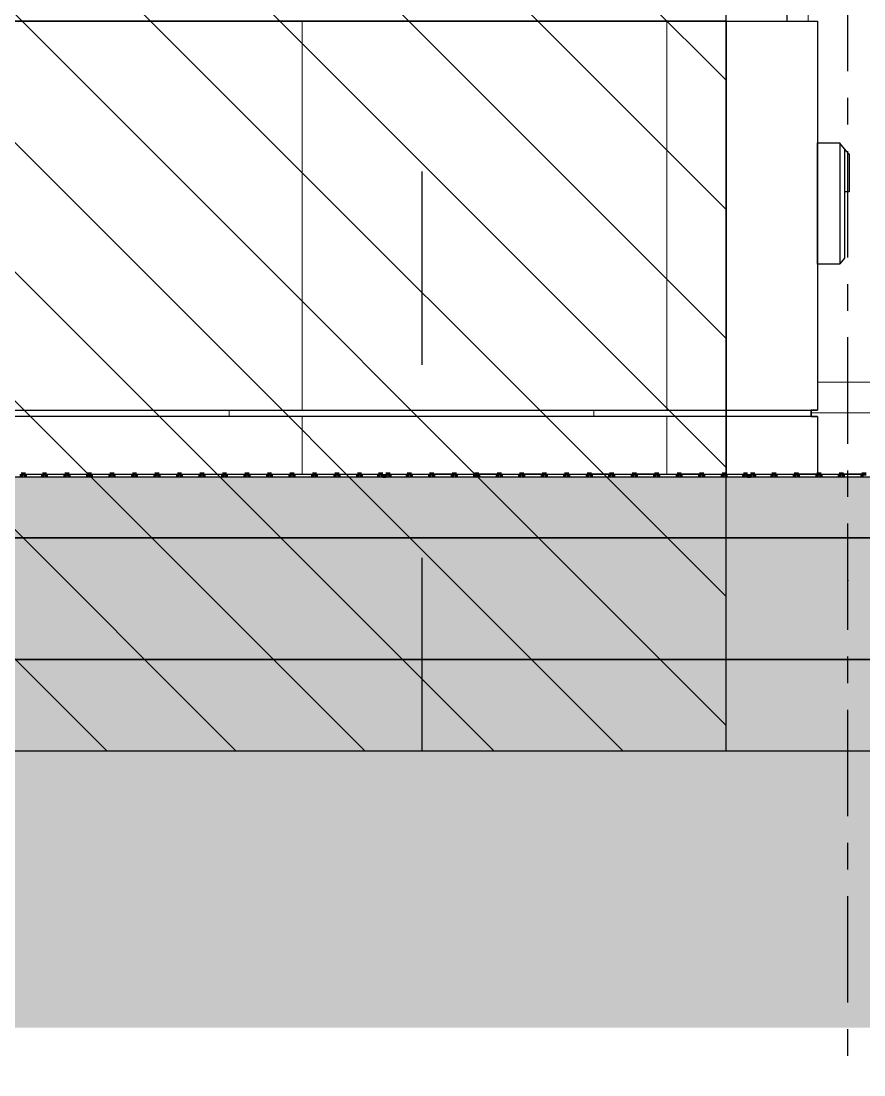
# Model space of a CAD drawing. Header units: millimetres. Extents: x -4391136 to -1798569, y -886572 to -291056.
# Drawn here: x -2417867 to -2416481, y -395573 to -393840 of the extents above; entities that cross this region are included whole.
import ezdxf
from ezdxf.enums import TextEntityAlignment as Align

# ---------------------------------------------------------------- set-up
doc = ezdxf.new("R2010")
doc.units = ezdxf.units.MM
doc.set_wipeout_variables(frame=1)
for name, pattern in [('CENTER', [50.8, 31.75, -6.35, 6.35, -6.35]), ('TA_GL_000.70000', [1.925, 0.7, -0.175, 0.175, -0.175, 0.7]), ('Xref-E1-E4$0$E1_Ent2-CRD$0$Dash', [635, 317.5, -317.5])]:
    doc.linetypes.add(name, pattern=pattern)
for name, color, linetype in [('000 - 0_SYM_DWG_GRID-BUBBLE_MAIN_COLOR_1', 7, 'Continuous'), ('000 - 0_SYM_DWG_GRIDLINE_MAIN_COLOR_251', 7, 'Continuous'), ('000 - CONCRETE_COL_CUT_COLOR_1', 7, 'Continuous'), ('000 - CONCRETE_COL_CUT_COLOR_3', 7, 'Continuous'), ('000 - CONCRETE_COL_CUT_COLOR_5', 7, 'Continuous'), ('000 - CONCRETE_COL_HATCH_', 7, 'Continuous'), ('000 - CONCRETE_COL_WIPEOUT_', 7, 'Continuous'), ('000 - CONCRETE_EX_BUILDING_MAIN_COLOR_1', 7, 'Continuous'), ('000 - GRID', 7, 'CENTER'), ('Xref-E1-E4$0$E1_Ent2-CRD$0$_Hatch', 7, 'Continuous'), ('Xref-E1-E4$0$E1_Ent2-CRD$0$A-200-M_WALL_EXT', 7, 'Continuous'), ('Xref-E1-E4$0$E1_Ent2-CRD$0$A-200-MH_WALL', 7, 'Xref-E1-E4$0$E1_Ent2-CRD$0$Dash')]:
    doc.layers.add(name, color=color, linetype=linetype)
doc.styles.add('Arial', font='arial.ttf', dxfattribs={"height": 1500})
doc.styles.add('TA', font='', dxfattribs={"height": 4.5})
doc.styles.get('TA').set_extended_font_data('Cordia New')
pattern_1 = [(135, (40260.43, -101250), (-106.06602, -106.06602), [])]
pattern_2 = [(90, (-125, 100940), (-600, 4e-14), [])]

# ---------------------------------------------------------------- blocks, each defined once
blk = doc.blocks.new('W-1-PP17-ENT2_REV00_20260528-110925_ELEVATION_1_')
at = {"layer": 'Xref-E1-E4$0$E1_Ent2-CRD$0$_Hatch', "lineweight": -3}
h = blk.add_hatch(dxfattribs=at)
h.set_pattern_fill('FP_2', style=0, pattern_type=2)
h.set_pattern_definition(pattern_1)
h.paths.add_polyline_path([(-2790, 100790), (-200, 100790), (-200, 102290), (-2790, 102290)])
h = blk.add_hatch(dxfattribs=at)
h.set_pattern_fill('FP_2', style=0, pattern_type=2)
h.set_pattern_definition(pattern_1)
h.paths.add_polyline_path([(-2790, 100790), (-200, 100790), (-200, 102290), (-2790, 102290)])
at = {"color": 7}
blk.add_line((-11047.4, 100790), (447.4, 100790), dxfattribs=at)
at = {"layer": 'Xref-E1-E4$0$E1_Ent2-CRD$0$A-200-M_WALL_EXT', "color": 7, "lineweight": -3}
blk.add_line((-200, 100790), (-200, 102290), dxfattribs=at)
at = {"layer": 'Xref-E1-E4$0$E1_Ent2-CRD$0$A-200-MH_WALL', "color": 7, "lineweight": -3}
blk.add_line((-700, 100790), (-700, 102290), dxfattribs=at)
blk = doc.blocks.new('*U2079')
at = {"layer": '000 - 0_SYM_DWG_GRIDLINE_MAIN_COLOR_251', "color": 7, "linetype": 'ByBlock', "ltscale": 5}
blk.add_line((20, 0), (-295.4, 0), dxfattribs=at)
at = {"layer": '000 - 0_SYM_DWG_GRIDLINE_MAIN_COLOR_251', "color": 7}
blk.add_point((0, 0), dxfattribs=at)
at = {"color": 7, "style": 'TA', "flags": 1}
blk.add_attdef('LOCATION', (6, -6), '', height=4.5, rotation=270, dxfattribs=at)
at = {"layer": '000 - 0_SYM_DWG_GRID-BUBBLE_MAIN_COLOR_1', "color": 7, "style": 'Arial'}
blk.add_attdef('GRID-HEAD', text='', height=4, rotation=90, dxfattribs=at).set_placement((41.25, 0), align=Align.MIDDLE_CENTER)
blk = doc.blocks.new('W-1-PP17-ENT2_REV00_20260528-110925_ELEVATION_1_DIMS')
at = {"layer": '000 - GRID', "color": 7, "linetype": 'TA_GL_000.70000', "xscale": 50.00000000000038, "yscale": 50.00000000000038, "zscale": 50.00000000000038, "rotation": 270}
blk.add_blockref('*U2079', (0, 101070), dxfattribs=at)
blk = doc.blocks.new('*U1924')
at = {"layer": '000 - CONCRETE_COL_HATCH_'}
h = blk.add_hatch(dxfattribs=at)
h.set_pattern_fill('ANSI31', scale=0.25)
h.set_pattern_definition([(45, (28634.84066, -848406.8257), (-0.5612660076, 0.5612660076), [])])
h.paths.add_polyline_path([(0, 0), (14317.4, 0), (14317.4, 100), (0, 100), (0, 25)])
at = {"layer": '000 - CONCRETE_COL_CUT_COLOR_1', "color": 7}
blk.add_lwpolyline([(0, 0), (14317.4, 0), (14317.4, 100), (0, 100)], dxfattribs=at)
blk = doc.blocks.new('*U1921')
at = {"layer": '000 - CONCRETE_COL_HATCH_'}
h = blk.add_hatch(dxfattribs=at)
h.set_pattern_fill('AR-CONC', scale=0.04)
h.set_pattern_definition([(50, (748912.543, -850106.8257), (7.28738676, -0.63756342), [0.762, -8.382]), (355, (748912.543, -850106.826), (-1.409736857, 7.64227381), [0.6096, -6.705623367]), (100.4514447, (748913.15, -850106.879), (5.877649884, 7.004710076), [0.64760035, -7.123609784]), (46.1842, (748912.543, -850104.794), (10.843161636, -1.68169312), [1.143, -12.573]), (96.6355576, (748913.446, -850104.934), (9.49616536, 9.89704498), [0.97140093, -10.68542433]), (351.1841512, (748912.543, -850104.794), (9.49616536, 9.89704498), [0.91439868, -10.05838928]), (21, (748913.559, -850105.3017), (6.06457565, -4.090607927), [0.762, -8.382]), (326, (748913.559, -850105.302), (2.472081134, 7.367518645), [0.6096, -6.7056]), (71.451445, (748914.064, -850105.6426), (8.53665677, 3.276910755), [0.64760035, -7.123597504]), (37.5, (748912.5429, -850106.8257), (0.12354413, 3.382201555), [0, -6.62432, 0, -6.8072, 0, -6.731]), (7.5, (748912.543, -850106.8257), (2.6727865, 4.007222993), [0, -3.88112, 0, -6.47192, 0, -2.5654]), (327.5, (748910.2772, -850106.8257), (5.423623807, -0.22914976), [0, -2.54, 0, -7.9248, 0, -10.5156]), (317.5, (748909.261, -850106.8257), (5.925167255, 1.017059641), [0, -3.302, 0, -5.26288, 0, -7.4676])])
h.paths.add_polyline_path([(0, 0), (0, -200), (16280.7, -200), (16280.7, 0)])
at = {"layer": '000 - CONCRETE_COL_CUT_COLOR_1', "color": 7, "lineweight": -2}
for points in [[(0, -200), (16280.7, -200)], [(16280.7, 0), (0, 0)]]:
    blk.add_lwpolyline(points, dxfattribs=at)
blk = doc.blocks.new('Railing - 2800 _L_-19382750-ENTRANCE 2 - ENLARGE ELEVATION 1')
at = {"layer": '000 - CONCRETE_EX_BUILDING_MAIN_COLOR_1', "color": 7, "lineweight": 9}
for p, q in [((2740180.3, 102390), (2740142.8, 102390)), ((2740405.3, 102390), (2740330.3, 102390)), ((2741671.8, 102390), (2741605.3, 102390)), ((2740142.8, 102315), (2740180.3, 102315)), ((2740330.3, 102315), (2740405.3, 102315)), ((2741605.3, 102315), (2741627.7, 102315)), ((2741627.7, 102315), (2741627.7, 102173.5)), ((2740180.3, 102173.5), (2740042.7, 102173.5)), ((2740405.3, 102173.5), (2740330.3, 102173.5)), ((2741627.7, 102173.5), (2741605.3, 102173.5)), ((2740077.7, 102123.5), (2740180.3, 102123.5)), ((2740077.7, 101990), (2740077.7, 102123.5)), ((2740330.3, 102123.5), (2740405.3, 102123.5)), ((2741605.3, 102123.5), (2741627.7, 102123.5)), ((2741627.7, 102123.5), (2741627.7, 101440)), ((2740180.3, 101396), (2740092.7, 101396)), ((2740082.7, 101346), (2740180.3, 101346))]:
    blk.add_line(p, q, dxfattribs=at)
for points, knots in [([(2741627.7, 102315), (2741627.8, 102315), (2741628.1, 102315.2), (2741629.2, 102316), (2741631.1, 102317.2), (2741633.6, 102318.6), (2741636.1, 102320), (2741638.3, 102321.1), (2741640.1, 102321.8), (2741642, 102322.6), (2741644.7, 102323.5), (2741647.2, 102324.1), (2741649.3, 102324.3), (2741650.8, 102324.5), (2741652.7, 102324.5), (2741655, 102324.5), (2741657.2, 102324.2), (2741659.3, 102323.8), (2741661.4, 102323.2), (2741663.5, 102322.6), (2741665.4, 102321.8), (2741667.1, 102321.1), (2741669.4, 102320), (2741670.9, 102319.2), (2741671.8, 102318.7)], [0, 0, 0, 0, 0.0555556, 0.1111111, 0.1666667, 0.2222222, 0.2777778, 0.3055556, 0.3333333, 0.3611111, 0.3888889, 0.4444444, 0.4583333, 0.4722222, 0.5, 0.5277778, 0.5555556, 0.5833333, 0.6111111, 0.6388889, 0.6666667, 0.6944444, 0.7222222, 0.7777778, 0.7777778, 0.7777778, 0.7777778]), ([(2741671.8, 102318.7), (2741670.9, 102319.2), (2741669.4, 102320), (2741667.1, 102321.1), (2741665.4, 102321.8), (2741663.5, 102322.6), (2741660.8, 102323.5), (2741658.3, 102324.1), (2741656.1, 102324.3), (2741654.6, 102324.5), (2741652.7, 102324.5), (2741650.4, 102324.5), (2741648.2, 102324.2), (2741646.1, 102323.8), (2741644, 102323.2), (2741642, 102322.6), (2741640.1, 102321.8), (2741638.3, 102321.1), (2741636.1, 102320), (2741633.6, 102318.6), (2741631.1, 102317.2), (2741629.2, 102316), (2741628.1, 102315.2), (2741627.8, 102315), (2741627.7, 102315)], [0.2222222, 0.2222222, 0.2222222, 0.2222222, 0.2777778, 0.3055556, 0.3333333, 0.3611111, 0.3888889, 0.4444444, 0.4583333, 0.4722222, 0.5, 0.5277778, 0.5555556, 0.5833333, 0.6111111, 0.6388889, 0.6666667, 0.6944444, 0.7222222, 0.7777778, 0.8333333, 0.8888889, 0.9444444, 1, 1, 1, 1]), ([(2741652.7, 102148.5), (2741651.3, 102149.9), (2741648.5, 102152.7), (2741645.1, 102156.2), (2741642.4, 102158.9), (2741640.4, 102160.9), (2741638.8, 102162.5), (2741637.5, 102163.7), (2741636.6, 102164.6), (2741635.7, 102165.5), (2741634.8, 102166.4), (2741634, 102167.2), (2741633.2, 102168.1), (2741632.4, 102168.8), (2741631.7, 102169.6), (2741631, 102170.2), (2741630.4, 102170.9), (2741629.8, 102171.5), (2741629.1, 102172.2), (2741628.4, 102172.9), (2741627.9, 102173.4), (2741627.7, 102173.5), (2741627.7, 102173.5)], [0, 0, 0, 0, 0.125, 0.25, 0.3125, 0.375, 0.4375, 0.46875, 0.5, 0.53125, 0.5625, 0.59375, 0.625, 0.65625, 0.6875, 0.71875, 0.75, 0.78125, 0.8125, 0.875, 0.9375, 1, 1, 1, 1]), ([(2741627.7, 102173.5), (2741627.7, 102173.5), (2741627.9, 102173.4), (2741628.4, 102172.9), (2741629.1, 102172.2), (2741629.8, 102171.5), (2741630.4, 102170.9), (2741631, 102170.2), (2741631.7, 102169.6), (2741632.4, 102168.8), (2741633.2, 102168.1), (2741634, 102167.2), (2741634.8, 102166.4), (2741635.7, 102165.5), (2741636.6, 102164.6), (2741637.5, 102163.7), (2741638.8, 102162.5), (2741640.4, 102160.9), (2741642.4, 102158.9), (2741645.1, 102156.2), (2741648.4, 102152.8), (2741651.1, 102150.1), (2741652.4, 102148.8)], [0, 0, 0, 0, 0.0625, 0.125, 0.1875, 0.21875, 0.25, 0.28125, 0.3125, 0.34375, 0.375, 0.40625, 0.4375, 0.46875, 0.5, 0.53125, 0.5625, 0.625, 0.6875, 0.75, 0.875, 0.9907462, 0.9907462, 0.9907462, 0.9907462]), ([(2741652.7, 102148.5), (2741654.1, 102149.9), (2741656.9, 102152.7), (2741660.4, 102156.2), (2741663.1, 102158.9), (2741665.1, 102160.9), (2741666.7, 102162.5), (2741668, 102163.7), (2741668.9, 102164.6), (2741669.8, 102165.5), (2741670.6, 102166.4), (2741671.3, 102167.1), (2741671.7, 102167.5), (2741671.8, 102167.6)], [0, 0, 0, 0, 0.125, 0.25, 0.3125, 0.375, 0.4375, 0.46875, 0.5, 0.53125, 0.5625, 0.59375, 0.6068725, 0.6068725, 0.6068725, 0.6068725]), ([(2741671.8, 102167.6), (2741671.7, 102167.5), (2741671.3, 102167.1), (2741670.6, 102166.4), (2741669.8, 102165.5), (2741668.9, 102164.6), (2741668, 102163.7), (2741666.7, 102162.5), (2741665.1, 102160.9), (2741663.1, 102158.9), (2741660.4, 102156.2), (2741656.9, 102152.7), (2741654.1, 102149.9), (2741652.7, 102148.5)], [0.3931275, 0.3931275, 0.3931275, 0.3931275, 0.40625, 0.4375, 0.46875, 0.5, 0.53125, 0.5625, 0.625, 0.6875, 0.75, 0.875, 1, 1, 1, 1]), ([(2740052.7, 102148.5), (2740051.3, 102147.1), (2740048.5, 102144.3), (2740045.2, 102140.9), (2740043.3, 102139), (2740042.7, 102138.5)], [0, 0, 0, 0, 0.125, 0.25, 0.3018842, 0.3018842, 0.3018842, 0.3018842]), ([(2740042.7, 102138.5), (2740043.3, 102139), (2740045.2, 102140.9), (2740048.5, 102144.3), (2740051.3, 102147.1), (2740052.7, 102148.5)], [0.6981158, 0.6981158, 0.6981158, 0.6981158, 0.75, 0.875, 1, 1, 1, 1]), ([(2740052.7, 102148.5), (2740054.1, 102147.1), (2740056.9, 102144.3), (2740060.4, 102140.8), (2740063.1, 102138.1), (2740065.1, 102136.1), (2740066.7, 102134.5), (2740068, 102133.3), (2740068.9, 102132.4), (2740069.8, 102131.5), (2740070.6, 102130.6), (2740071.5, 102129.8), (2740072.3, 102128.9), (2740073.1, 102128.2), (2740073.8, 102127.4), (2740074.5, 102126.8), (2740075.1, 102126.1), (2740075.7, 102125.5), (2740076.4, 102124.8), (2740077.1, 102124.1), (2740077.6, 102123.6), (2740077.7, 102123.5), (2740077.7, 102123.5)], [0, 0, 0, 0, 0.125, 0.25, 0.3125, 0.375, 0.4375, 0.46875, 0.5, 0.53125, 0.5625, 0.59375, 0.625, 0.65625, 0.6875, 0.71875, 0.75, 0.78125, 0.8125, 0.875, 0.9375, 1, 1, 1, 1]), ([(2740077.7, 102123.5), (2740077.7, 102123.5), (2740077.6, 102123.6), (2740077.1, 102124.1), (2740076.4, 102124.8), (2740075.7, 102125.5), (2740075.1, 102126.1), (2740074.5, 102126.8), (2740073.8, 102127.4), (2740073.1, 102128.2), (2740072.3, 102128.9), (2740071.5, 102129.8), (2740070.6, 102130.6), (2740069.8, 102131.5), (2740068.9, 102132.4), (2740068, 102133.3), (2740066.7, 102134.5), (2740065.1, 102136.1), (2740063.1, 102138.1), (2740060.4, 102140.8), (2740056.9, 102144.3), (2740054.1, 102147.1), (2740052.7, 102148.5)], [0, 0, 0, 0, 0.0625, 0.125, 0.1875, 0.21875, 0.25, 0.28125, 0.3125, 0.34375, 0.375, 0.40625, 0.4375, 0.46875, 0.5, 0.53125, 0.5625, 0.625, 0.6875, 0.75, 0.875, 1, 1, 1, 1]), ([(2741627.7, 102123.5), (2741627.7, 102123.5), (2741627.9, 102123.6), (2741628.4, 102124.1), (2741629.1, 102124.8), (2741629.8, 102125.5), (2741630.4, 102126.1), (2741631, 102126.8), (2741631.7, 102127.4), (2741632.4, 102128.2), (2741633.2, 102128.9), (2741634, 102129.8), (2741634.8, 102130.6), (2741635.7, 102131.5), (2741636.6, 102132.4), (2741637.5, 102133.3), (2741638.8, 102134.5), (2741640.4, 102136.1), (2741642.4, 102138.1), (2741645.1, 102140.8), (2741648.5, 102144.3), (2741651.3, 102147.1), (2741652.7, 102148.5)], [0, 0, 0, 0, 0.0625, 0.125, 0.1875, 0.21875, 0.25, 0.28125, 0.3125, 0.34375, 0.375, 0.40625, 0.4375, 0.46875, 0.5, 0.53125, 0.5625, 0.625, 0.6875, 0.75, 0.875, 1, 1, 1, 1]), ([(2741652.7, 102148.5), (2741654.1, 102147.1), (2741656.9, 102144.3), (2741660.4, 102140.8), (2741663.1, 102138.1), (2741665.1, 102136.1), (2741666.7, 102134.5), (2741668, 102133.3), (2741668.9, 102132.4), (2741669.8, 102131.5), (2741670.6, 102130.6), (2741671.3, 102129.9), (2741671.7, 102129.5), (2741671.8, 102129.4)], [0, 0, 0, 0, 0.125, 0.25, 0.3125, 0.375, 0.4375, 0.46875, 0.5, 0.53125, 0.5625, 0.59375, 0.6068725, 0.6068725, 0.6068725, 0.6068725]), ([(2741671.8, 102129.4), (2741671.7, 102129.5), (2741671.3, 102129.9), (2741670.6, 102130.6), (2741669.8, 102131.5), (2741668.9, 102132.4), (2741668, 102133.3), (2741666.7, 102134.5), (2741665.1, 102136.1), (2741663.1, 102138.1), (2741660.4, 102140.8), (2741656.9, 102144.3), (2741654.1, 102147.1), (2741652.7, 102148.5)], [0.3931275, 0.3931275, 0.3931275, 0.3931275, 0.40625, 0.4375, 0.46875, 0.5, 0.53125, 0.5625, 0.625, 0.6875, 0.75, 0.875, 1, 1, 1, 1]), ([(2741652.4, 102148.2), (2741651.1, 102146.9), (2741648.4, 102144.2), (2741645.1, 102140.8), (2741642.4, 102138.1), (2741640.4, 102136.1), (2741638.8, 102134.5), (2741637.5, 102133.3), (2741636.6, 102132.4), (2741635.7, 102131.5), (2741634.8, 102130.6), (2741634, 102129.8), (2741633.2, 102128.9), (2741632.4, 102128.2), (2741631.7, 102127.4), (2741631, 102126.8), (2741630.4, 102126.1), (2741629.8, 102125.5), (2741629.1, 102124.8), (2741628.4, 102124.1), (2741627.9, 102123.6), (2741627.7, 102123.5), (2741627.7, 102123.5)], [0.0092538, 0.0092538, 0.0092538, 0.0092538, 0.125, 0.25, 0.3125, 0.375, 0.4375, 0.46875, 0.5, 0.53125, 0.5625, 0.59375, 0.625, 0.65625, 0.6875, 0.71875, 0.75, 0.78125, 0.8125, 0.875, 0.9375, 1, 1, 1, 1])]:
    blk.add_open_spline(points, degree=3, knots=knots, dxfattribs=at)
blk = doc.blocks.new('Railing - Railing-19382771-ENTRANCE 2 - ENLARGE ELEVATION 1')
at = {"color": 7}
blk.add_blockref('Railing - 2800 _L_-19382750-ENTRANCE 2 - ENLARGE ELEVATION 1', (0, 0), dxfattribs=at)
blk = doc.blocks.new('DPA_Drainage Gutter_Landscape PP17_REV B - DPA_Drainage Gutter_Landscape PP17_REV B-36085779-ENTRANCE 2 - ENLARGE ELEVATION 1')
at = {"layer": '000 - CONCRETE_EX_BUILDING_MAIN_COLOR_1', "color": 7, "lineweight": 70}
for p, q in [((2738790.1, 101245), (2738783.1, 101245)), ((2738783.1, 101245), (2738783.1, 101240)), ((2738790.1, 101240), (2738790.1, 101245)), ((2738825.1, 101245), (2738818.1, 101245)), ((2738818.1, 101245), (2738818.1, 101240)), ((2738825.1, 101240), (2738825.1, 101245)), ((2738862.1, 101245), (2738855.1, 101245)), ((2738855.1, 101245), (2738855.1, 101240)), ((2738862.1, 101240), (2738862.1, 101245)), ((2738899.1, 101245), (2738892.1, 101245)), ((2738892.1, 101245), (2738892.1, 101240)), ((2738899.1, 101240), (2738899.1, 101245)), ((2738936.1, 101245), (2738929.1, 101245)), ((2738929.1, 101245), (2738929.1, 101240)), ((2738936.1, 101240), (2738936.1, 101245)), ((2738973.1, 101245), (2738966.1, 101245)), ((2738966.1, 101245), (2738966.1, 101240)), ((2738973.1, 101240), (2738973.1, 101245)), ((2739010.1, 101245), (2739003.1, 101245)), ((2739003.1, 101245), (2739003.1, 101240)), ((2739010.1, 101240), (2739010.1, 101245)), ((2739047.1, 101245), (2739040.1, 101245)), ((2739040.1, 101245), (2739040.1, 101240)), ((2739047.1, 101240), (2739047.1, 101245)), ((2739084.1, 101245), (2739077.1, 101245)), ((2739077.1, 101245), (2739077.1, 101240)), ((2739084.1, 101240), (2739084.1, 101245)), ((2739121.1, 101245), (2739114.1, 101245)), ((2739114.1, 101245), (2739114.1, 101240)), ((2739121.1, 101240), (2739121.1, 101245)), ((2739158.1, 101245), (2739151.1, 101245)), ((2739151.1, 101245), (2739151.1, 101240)), ((2739158.1, 101240), (2739158.1, 101245)), ((2739195.1, 101245), (2739188.1, 101245)), ((2739188.1, 101245), (2739188.1, 101240)), ((2739195.1, 101240), (2739195.1, 101245)), ((2739232.1, 101245), (2739225.1, 101245)), ((2739225.1, 101245), (2739225.1, 101240)), ((2739232.1, 101240), (2739232.1, 101245)), ((2739269.1, 101245), (2739262.1, 101245)), ((2739262.1, 101245), (2739262.1, 101240)), ((2739269.1, 101240), (2739269.1, 101245)), ((2739306.1, 101245), (2739299.1, 101245)), ((2739299.1, 101245), (2739299.1, 101240)), ((2739306.1, 101240), (2739306.1, 101245)), ((2739343.1, 101245), (2739336.1, 101245)), ((2739336.1, 101245), (2739336.1, 101240)), ((2739343.1, 101240), (2739343.1, 101245)), ((2739378.1, 101245), (2739371.1, 101245)), ((2739371.1, 101245), (2739371.1, 101240)), ((2739378.1, 101240), (2739378.1, 101245)), ((2739389.9, 101245), (2739382.9, 101245)), ((2739382.9, 101245), (2739382.9, 101240)), ((2739389.9, 101240), (2739389.9, 101245)), ((2739424.9, 101245), (2739417.9, 101245)), ((2739417.9, 101245), (2739417.9, 101240)), ((2739424.9, 101240), (2739424.9, 101245)), ((2739461.9, 101245), (2739454.9, 101245)), ((2739454.9, 101245), (2739454.9, 101240)), ((2739461.9, 101240), (2739461.9, 101245)), ((2739498.9, 101245), (2739491.9, 101245)), ((2739491.9, 101245), (2739491.9, 101240)), ((2739498.9, 101240), (2739498.9, 101245)), ((2739535.9, 101245), (2739528.9, 101245)), ((2739528.9, 101245), (2739528.9, 101240)), ((2739535.9, 101240), (2739535.9, 101245)), ((2739572.9, 101245), (2739565.9, 101245)), ((2739565.9, 101245), (2739565.9, 101240)), ((2739572.9, 101240), (2739572.9, 101245)), ((2739609.9, 101245), (2739602.9, 101245)), ((2739602.9, 101245), (2739602.9, 101240)), ((2739609.9, 101240), (2739609.9, 101245)), ((2739646.9, 101245), (2739639.9, 101245)), ((2739639.9, 101245), (2739639.9, 101240)), ((2739646.9, 101240), (2739646.9, 101245)), ((2739683.9, 101245), (2739676.9, 101245)), ((2739676.9, 101245), (2739676.9, 101240)), ((2739683.9, 101240), (2739683.9, 101245)), ((2739720.9, 101245), (2739713.9, 101245)), ((2739713.9, 101245), (2739713.9, 101240)), ((2739720.9, 101240), (2739720.9, 101245)), ((2739757.9, 101245), (2739750.9, 101245)), ((2739750.9, 101245), (2739750.9, 101240)), ((2739757.9, 101240), (2739757.9, 101245)), ((2739794.9, 101245), (2739787.9, 101245)), ((2739787.9, 101245), (2739787.9, 101240)), ((2739794.9, 101240), (2739794.9, 101245)), ((2739831.9, 101245), (2739824.9, 101245)), ((2739824.9, 101245), (2739824.9, 101240)), ((2739831.9, 101240), (2739831.9, 101245)), ((2739868.9, 101245), (2739861.9, 101245)), ((2739861.9, 101245), (2739861.9, 101240)), ((2739868.9, 101240), (2739868.9, 101245)), ((2739905.9, 101245), (2739898.9, 101245)), ((2739898.9, 101245), (2739898.9, 101240)), ((2739905.9, 101240), (2739905.9, 101245)), ((2739942.9, 101245), (2739935.9, 101245)), ((2739935.9, 101245), (2739935.9, 101240)), ((2739942.9, 101240), (2739942.9, 101245)), ((2739977.9, 101245), (2739970.9, 101245)), ((2739970.9, 101245), (2739970.9, 101240)), ((2739977.9, 101240), (2739977.9, 101245)), ((2739989.7, 101245), (2739982.7, 101245)), ((2739982.7, 101245), (2739982.7, 101240)), ((2739989.7, 101240), (2739989.7, 101245)), ((2740024.7, 101245), (2740017.7, 101245)), ((2740017.7, 101245), (2740017.7, 101240)), ((2740024.7, 101240), (2740024.7, 101245)), ((2740061.7, 101245), (2740054.7, 101245)), ((2740054.7, 101245), (2740054.7, 101240)), ((2740061.7, 101240), (2740061.7, 101245)), ((2740098.7, 101245), (2740091.7, 101245)), ((2740091.7, 101245), (2740091.7, 101240)), ((2740098.7, 101240), (2740098.7, 101245)), ((2740135.7, 101245), (2740128.7, 101245)), ((2740128.7, 101245), (2740128.7, 101240)), ((2740135.7, 101240), (2740135.7, 101245)), ((2740172.7, 101245), (2740165.7, 101245)), ((2740165.7, 101245), (2740165.7, 101240))]:
    blk.add_line(p, q, dxfattribs=at)
at = {"layer": '000 - CONCRETE_EX_BUILDING_MAIN_COLOR_1', "color": 7}
for p, q in [((2738790.1, 101240), (2738790.1, 101245)), ((2738790.1, 101240), (2738790.1, 101245)), ((2738790.1, 101245), (2738818.1, 101245)), ((2738790.6, 101245), (2738818.1, 101245)), ((2738818.1, 101240), (2738790.6, 101240)), ((2738818.1, 101245), (2738818.1, 101240)), ((2738818.1, 101245), (2738818.1, 101240)), ((2738825.1, 101245), (2738825.1, 101240)), ((2738825.1, 101240), (2738825.1, 101245)), ((2738825.1, 101245), (2738855.1, 101245)), ((2738825.1, 101245), (2738855.1, 101245)), ((2738855.1, 101240), (2738825.1, 101240)), ((2738855.1, 101245), (2738855.1, 101240)), ((2738855.1, 101245), (2738855.1, 101240)), ((2738862.1, 101240), (2738862.1, 101245)), ((2738862.1, 101245), (2738862.1, 101240)), ((2738862.1, 101245), (2738892.1, 101245)), ((2738862.1, 101245), (2738892.1, 101245)), ((2738892.1, 101240), (2738862.1, 101240)), ((2738892.1, 101245), (2738892.1, 101240)), ((2738892.1, 101245), (2738892.1, 101240)), ((2738899.1, 101245), (2738899.1, 101240)), ((2738899.1, 101240), (2738899.1, 101245)), ((2738899.1, 101245), (2738929.1, 101245)), ((2738899.1, 101245), (2738929.1, 101245)), ((2738929.1, 101240), (2738899.1, 101240)), ((2738929.1, 101245), (2738929.1, 101240)), ((2738929.1, 101245), (2738929.1, 101240)), ((2738936.1, 101240), (2738936.1, 101245)), ((2738936.1, 101245), (2738936.1, 101240)), ((2738936.1, 101245), (2738966.1, 101245)), ((2738936.1, 101245), (2738966.1, 101245)), ((2738966.1, 101240), (2738936.1, 101240)), ((2738966.1, 101245), (2738966.1, 101240)), ((2738966.1, 101245), (2738966.1, 101240)), ((2738973.1, 101245), (2738973.1, 101240)), ((2738973.1, 101240), (2738973.1, 101245)), ((2738973.1, 101245), (2739003.1, 101245)), ((2738973.1, 101245), (2739003.1, 101245)), ((2739003.1, 101240), (2738973.1, 101240)), ((2739003.1, 101245), (2739003.1, 101240)), ((2739003.1, 101245), (2739003.1, 101240)), ((2739010.1, 101240), (2739010.1, 101245)), ((2739010.1, 101245), (2739010.1, 101240)), ((2739010.1, 101245), (2739040.1, 101245)), ((2739010.1, 101245), (2739040.1, 101245)), ((2739040.1, 101240), (2739010.1, 101240)), ((2739040.1, 101245), (2739040.1, 101240)), ((2739040.1, 101245), (2739040.1, 101240)), ((2739047.1, 101245), (2739047.1, 101240)), ((2739047.1, 101240), (2739047.1, 101245)), ((2739047.1, 101245), (2739077.1, 101245)), ((2739047.1, 101245), (2739077.1, 101245)), ((2739077.1, 101240), (2739047.1, 101240)), ((2739077.1, 101245), (2739077.1, 101240)), ((2739077.1, 101245), (2739077.1, 101240)), ((2739084.1, 101245), (2739084.1, 101240)), ((2739084.1, 101245), (2739084.1, 101240)), ((2739084.1, 101245), (2739114.1, 101245)), ((2739084.1, 101245), (2739114.1, 101245)), ((2739114.1, 101240), (2739084.1, 101240)), ((2739114.1, 101245), (2739114.1, 101240)), ((2739114.1, 101240), (2739114.1, 101245)), ((2739121.1, 101245), (2739121.1, 101240)), ((2739121.1, 101245), (2739121.1, 101240)), ((2739121.1, 101245), (2739151.1, 101245)), ((2739121.1, 101245), (2739151.1, 101245)), ((2739151.1, 101240), (2739121.1, 101240)), ((2739151.1, 101240), (2739151.1, 101245)), ((2739151.1, 101245), (2739151.1, 101240)), ((2739158.1, 101245), (2739158.1, 101240)), ((2739158.1, 101245), (2739158.1, 101240)), ((2739158.1, 101245), (2739188.1, 101245)), ((2739158.1, 101245), (2739188.1, 101245)), ((2739188.1, 101240), (2739158.1, 101240)), ((2739188.1, 101245), (2739188.1, 101240)), ((2739188.1, 101240), (2739188.1, 101245)), ((2739195.1, 101245), (2739195.1, 101240)), ((2739195.1, 101245), (2739195.1, 101240)), ((2739195.1, 101245), (2739225.1, 101245)), ((2739195.1, 101245), (2739225.1, 101245)), ((2739225.1, 101240), (2739195.1, 101240)), ((2739225.1, 101240), (2739225.1, 101245)), ((2739225.1, 101245), (2739225.1, 101240)), ((2739232.1, 101245), (2739232.1, 101240)), ((2739232.1, 101245), (2739232.1, 101240)), ((2739232.1, 101245), (2739262.1, 101245)), ((2739232.1, 101245), (2739262.1, 101245)), ((2739262.1, 101240), (2739232.1, 101240)), ((2739262.1, 101245), (2739262.1, 101240)), ((2739262.1, 101240), (2739262.1, 101245)), ((2739269.1, 101245), (2739269.1, 101240)), ((2739269.1, 101245), (2739269.1, 101240)), ((2739269.1, 101245), (2739299.1, 101245)), ((2739269.1, 101245), (2739299.1, 101245)), ((2739299.1, 101240), (2739269.1, 101240)), ((2739299.1, 101240), (2739299.1, 101245)), ((2739299.1, 101245), (2739299.1, 101240)), ((2739306.1, 101245), (2739306.1, 101240)), ((2739306.1, 101245), (2739306.1, 101240)), ((2739306.1, 101245), (2739336.1, 101245)), ((2739306.1, 101245), (2739336.1, 101245)), ((2739336.1, 101240), (2739306.1, 101240)), ((2739336.1, 101245), (2739336.1, 101240)), ((2739336.1, 101240), (2739336.1, 101245)), ((2739343.1, 101245), (2739343.1, 101240)), ((2739343.1, 101245), (2739343.1, 101240)), ((2739343.1, 101245), (2739371.1, 101245)), ((2739343.1, 101245), (2739371.1, 101245)), ((2739371.1, 101240), (2739343.1, 101240)), ((2739371.1, 101245), (2739371.1, 101240)), ((2739371.1, 101240), (2739371.1, 101245)), ((2739389.9, 101245), (2739417.9, 101245)), ((2739389.9, 101245), (2739417.9, 101245)), ((2739389.9, 101240), (2739389.9, 101245)), ((2739389.9, 101240), (2739389.9, 101245)), ((2739417.9, 101240), (2739389.9, 101240)), ((2739417.9, 101245), (2739417.9, 101240)), ((2739417.9, 101245), (2739417.9, 101240)), ((2739424.9, 101245), (2739454.9, 101245)), ((2739424.9, 101245), (2739454.9, 101245)), ((2739424.9, 101240), (2739424.9, 101245)), ((2739424.9, 101245), (2739424.9, 101240)), ((2739454.9, 101240), (2739424.9, 101240)), ((2739454.9, 101245), (2739454.9, 101240)), ((2739454.9, 101245), (2739454.9, 101240)), ((2739461.9, 101245), (2739491.9, 101245)), ((2739491.9, 101245), (2739461.9, 101245)), ((2739461.9, 101245), (2739461.9, 101240)), ((2739461.9, 101240), (2739461.9, 101245)), ((2739491.9, 101240), (2739461.9, 101240)), ((2739491.9, 101245), (2739491.9, 101240)), ((2739491.9, 101245), (2739491.9, 101240)), ((2739498.9, 101245), (2739528.9, 101245)), ((2739498.9, 101245), (2739528.9, 101245)), ((2739498.9, 101240), (2739498.9, 101245)), ((2739498.9, 101245), (2739498.9, 101240)), ((2739528.9, 101240), (2739498.9, 101240)), ((2739528.9, 101245), (2739528.9, 101240)), ((2739528.9, 101245), (2739528.9, 101240)), ((2739535.9, 101245), (2739565.9, 101245)), ((2739565.9, 101245), (2739535.9, 101245)), ((2739535.9, 101245), (2739535.9, 101240)), ((2739535.9, 101240), (2739535.9, 101245)), ((2739565.9, 101240), (2739535.9, 101240)), ((2739565.9, 101245), (2739565.9, 101240)), ((2739565.9, 101245), (2739565.9, 101240)), ((2739572.9, 101245), (2739602.9, 101245)), ((2739572.9, 101245), (2739602.9, 101245)), ((2739572.9, 101240), (2739572.9, 101245)), ((2739572.9, 101245), (2739572.9, 101240)), ((2739602.9, 101240), (2739572.9, 101240)), ((2739602.9, 101245), (2739602.9, 101240)), ((2739602.9, 101245), (2739602.9, 101240)), ((2739609.9, 101245), (2739639.9, 101245)), ((2739639.9, 101245), (2739609.9, 101245)), ((2739609.9, 101245), (2739609.9, 101240)), ((2739609.9, 101240), (2739609.9, 101245)), ((2739639.9, 101240), (2739609.9, 101240)), ((2739639.9, 101245), (2739639.9, 101240)), ((2739639.9, 101245), (2739639.9, 101240)), ((2739646.9, 101240), (2739646.9, 101245)), ((2739646.9, 101245), (2739676.9, 101245)), ((2739646.9, 101245), (2739676.9, 101245)), ((2739646.9, 101245), (2739646.9, 101240)), ((2739676.9, 101240), (2739646.9, 101240)), ((2739676.9, 101245), (2739676.9, 101240)), ((2739676.9, 101245), (2739676.9, 101240)), ((2739683.9, 101245), (2739713.9, 101245)), ((2739683.9, 101245), (2739713.9, 101245)), ((2739683.9, 101240), (2739683.9, 101245)), ((2739683.9, 101245), (2739683.9, 101240)), ((2739713.9, 101240), (2739683.9, 101240)), ((2739713.9, 101240), (2739713.9, 101245)), ((2739713.9, 101245), (2739713.9, 101240)), ((2739720.9, 101245), (2739750.9, 101245)), ((2739750.9, 101245), (2739720.9, 101245)), ((2739720.9, 101245), (2739720.9, 101240)), ((2739720.9, 101245), (2739720.9, 101240)), ((2739750.9, 101240), (2739720.9, 101240)), ((2739750.9, 101240), (2739750.9, 101245)), ((2739750.9, 101240), (2739750.9, 101245)), ((2739757.9, 101245), (2739787.9, 101245)), ((2739757.9, 101245), (2739787.9, 101245)), ((2739757.9, 101240), (2739757.9, 101245)), ((2739757.9, 101245), (2739757.9, 101240)), ((2739787.9, 101240), (2739757.9, 101240)), ((2739787.9, 101240), (2739787.9, 101245)), ((2739787.9, 101245), (2739787.9, 101240)), ((2739794.9, 101245), (2739824.9, 101245)), ((2739824.9, 101245), (2739794.9, 101245)), ((2739794.9, 101245), (2739794.9, 101240)), ((2739794.9, 101245), (2739794.9, 101240)), ((2739824.9, 101240), (2739794.9, 101240)), ((2739824.9, 101240), (2739824.9, 101245)), ((2739824.9, 101240), (2739824.9, 101245)), ((2739831.9, 101245), (2739861.9, 101245)), ((2739831.9, 101245), (2739861.9, 101245)), ((2739831.9, 101240), (2739831.9, 101245)), ((2739831.9, 101245), (2739831.9, 101240)), ((2739861.9, 101240), (2739831.9, 101240)), ((2739861.9, 101240), (2739861.9, 101245)), ((2739861.9, 101245), (2739861.9, 101240)), ((2739868.9, 101245), (2739898.9, 101245)), ((2739898.9, 101245), (2739868.9, 101245)), ((2739868.9, 101245), (2739868.9, 101240)), ((2739868.9, 101245), (2739868.9, 101240)), ((2739898.9, 101240), (2739868.9, 101240)), ((2739898.9, 101240), (2739898.9, 101245)), ((2739898.9, 101240), (2739898.9, 101245)), ((2739905.9, 101245), (2739935.9, 101245)), ((2739905.9, 101245), (2739935.3, 101245)), ((2739905.9, 101240), (2739905.9, 101245)), ((2739905.9, 101245), (2739905.9, 101240)), ((2739935.3, 101240), (2739905.9, 101240)), ((2739935.9, 101240), (2739935.9, 101245)), ((2739935.9, 101245), (2739935.9, 101240)), ((2739942.9, 101245), (2739970.9, 101245)), ((2739942.9, 101245), (2739970.9, 101245)), ((2739942.9, 101245), (2739942.9, 101240)), ((2739942.9, 101245), (2739942.9, 101240)), ((2739970.9, 101240), (2739942.9, 101240)), ((2739970.9, 101240), (2739970.9, 101245)), ((2739970.9, 101245), (2739970.9, 101240)), ((2739989.7, 101245), (2740017.7, 101245)), ((2739989.7, 101245), (2740017.7, 101245)), ((2739989.7, 101240), (2739989.7, 101245)), ((2739989.7, 101240), (2739989.7, 101245)), ((2740017.7, 101240), (2739989.7, 101240)), ((2740017.7, 101245), (2740017.7, 101240)), ((2740017.7, 101245), (2740017.7, 101240)), ((2740024.7, 101245), (2740054.7, 101245)), ((2740024.7, 101245), (2740054.7, 101245)), ((2740024.7, 101240), (2740024.7, 101245)), ((2740024.7, 101245), (2740024.7, 101240)), ((2740054.7, 101240), (2740024.7, 101240)), ((2740054.7, 101245), (2740054.7, 101240)), ((2740054.7, 101245), (2740054.7, 101240)), ((2740061.7, 101245), (2740091.7, 101245)), ((2740091.7, 101245), (2740061.7, 101245)), ((2740061.7, 101245), (2740061.7, 101240)), ((2740061.7, 101240), (2740061.7, 101245)), ((2740091.7, 101240), (2740061.7, 101240)), ((2740091.7, 101245), (2740091.7, 101240)), ((2740091.7, 101245), (2740091.7, 101240)), ((2740098.7, 101245), (2740128.7, 101245)), ((2740098.7, 101245), (2740128.7, 101245)), ((2740098.7, 101240), (2740098.7, 101245)), ((2740098.7, 101245), (2740098.7, 101240)), ((2740128.7, 101240), (2740098.7, 101240)), ((2740128.7, 101245), (2740128.7, 101240)), ((2740128.7, 101245), (2740128.7, 101240)), ((2740135.7, 101245), (2740165.7, 101245)), ((2740165.7, 101245), (2740135.7, 101245)), ((2740135.7, 101245), (2740135.7, 101240)), ((2740135.7, 101240), (2740135.7, 101245)), ((2740165.7, 101240), (2740135.7, 101240)), ((2740165.7, 101245), (2740165.7, 101240)), ((2740165.7, 101245), (2740165.7, 101240))]:
    blk.add_line(p, q, dxfattribs=at)
blk = doc.blocks.new('DPA_LIGHTING_WALL MOUNT_WLL711 1 - 10W LED_use_-V76-ENTRANCE 2 - ENLARGE ELEVATION 1')
at = {"layer": '000 - CONCRETE_EX_BUILDING_MAIN_COLOR_1', "color": 7}
for p, q in [((2740092.7, 101790), (2740129.4, 101790)), ((2740092.7, 101590), (2740092.7, 101790)), ((2740129.4, 101790), (2740129.4, 101590)), ((2740137.4, 101780), (2740129.4, 101789)), ((2740144.7, 101771), (2740137.4, 101780)), ((2740137.4, 101780), (2740137.4, 101600)), ((2740144.7, 101771), (2740144.7, 101709.4)), ((2740144.7, 101709.4), (2740137.4, 101709.4)), ((2740137.4, 101600), (2740129.4, 101591)), ((2740129.4, 101590), (2740092.7, 101590))]:
    blk.add_line(p, q, dxfattribs=at)
blk = doc.blocks.new('*U1920')
at = {"layer": '000 - CONCRETE_COL_HATCH_'}
h = blk.add_hatch(dxfattribs=at)
h.set_pattern_fill('EARTH', scale=0.5, angle=45)
h.set_pattern_definition([(45, (725009.9234, -852127.5014), (0, 4.4901280605), [3.175, -3.175]), (45, (725009.0815, -852126.6595), (0, 4.4901280605), [3.175, -3.175]), (45, (725008.2396, -852125.8176), (0, 4.4901280605), [3.175, -3.175]), (135, (725008.2396, -852125.2564), (-4.4901280605, 0), [3.175, -3.175]), (135, (725009.0815, -852124.4145), (-4.4901280605, 0), [3.175, -3.175]), (135, (725009.9234, -852123.5726), (-4.4901280605, 0), [3.175, -3.175])])
h.paths.add_polyline_path([(0, 0), (0, -605.2), (4324.6, -605.2), (4334.2, -605.2), (16280.7, -605.2), (16280.7, 0)])
blk = doc.blocks.new('W-1-PP17-ENT2_REV00_20260528-110925_ELEVATION_1_EX')
at = {"layer": '000 - CONCRETE_EX_BUILDING_MAIN_COLOR_1', "lineweight": 9}
h = blk.add_hatch(dxfattribs=at)
h.set_pattern_fill('FP_3', style=0, pattern_type=2)
h.set_pattern_definition([(90, (-5, 101340), (-600, 4e-14), [])])
h.paths.add_polyline_path([(-3759, 101240), (-3759, 101245), (-3164, 101245), (-3164, 101240), (-3159.1, 101240), (-3159.1, 101245), (-2564.1, 101245), (-2564.1, 101240), (-2559.3, 101240), (-2559.3, 101245), (-1964.3, 101245), (-1964.3, 101240), (-1959.5, 101240), (-1959.5, 101245), (-1364.5, 101245), (-1364.5, 101240), (-1359.7, 101240), (-1359.7, 101245), (-764.7, 101245), (-764.7, 101240), (-759.8, 101240), (-759.8, 101245), (-200, 101245), (-200, 101340), (-5705, 101340), (-5705, 101245), (-5563.2, 101245), (-5563.2, 101240), (-5558.4, 101240), (-5558.4, 101245), (-4363.6, 101245), (-4363.6, 101240), (-4358.8, 101240), (-4358.8, 101245), (-3763.8, 101245), (-3763.8, 101240)])
h.paths.add_polyline_path([(-3260.1, 101350), (-200, 101350), (-200, 101990), (-5000, 101990), (-5000, 101680), (-5210, 101680), (-5210, 101990), (-5705, 101990), (-5705, 101350), (-3323.7, 101350)])
h = blk.add_hatch(dxfattribs=at)
h.set_pattern_fill('FP_2', style=0, pattern_type=2)
h.set_pattern_definition(pattern_2)
h.paths.add_polyline_path([(-207.4, 101340), (-200, 101340), (-200, 101350), (-5705, 101350), (-5705, 101340), (-271, 101340)])
h = blk.add_hatch(dxfattribs=at)
h.set_pattern_fill('FP_2', style=0, pattern_type=2)
h.set_pattern_definition(pattern_2)
h.paths.add_polyline_path([(-60, 101340), (-60, 101350), (-200, 101350), (-200, 101340), (-77.8, 101340)])
at = {"color": 7}
blk.add_lwpolyline([(-12353.8, 101140), (1963.7, 101140), (1963.7, 101240), (-12353.8, 101240), (-12353.8, 101165)], close=True, dxfattribs=at)
at = {"layer": '000 - CONCRETE_EX_BUILDING_MAIN_COLOR_1', "color": 7}
for p, q in [((-100, 101990), (-100, 102290)), ((-5705, 101990), (-200, 101990)), ((-200, 101990), (-5705, 101990)), ((-200, 101990), (-5705, 101990)), ((-5705, 101990), (-100, 101990)), ((-200, 101245), (-200, 101990)), ((-200, 101940), (-200, 101990)), ((-200, 101990), (-200, 101245)), ((-200, 101990), (-50, 101990)), ((-200, 101990), (-200, 101245)), ((-200, 101990), (-50, 101990)), ((-200, 101940), (-200, 101990)), ((-200, 101990), (-200, 101940)), ((-200, 101590), (-200, 101990)), ((-200, 101940), (-200, 101990)), ((-200, 101990), (-200, 101260)), ((-200, 101260), (-200, 101990)), ((-50, 101990), (-50, 101350)), ((-50, 101990), (-50, 101350)), ((-200, 101940), (-200, 101245)), ((-200, 101590), (-200, 101940)), ((-5705, 101350), (-200, 101350)), ((-5705, 101350), (-200, 101350)), ((-200, 101340), (-5705, 101340)), ((-200, 101340), (-5705, 101340)), ((-200, 101350), (-50, 101350)), ((-200, 101350), (-60, 101350)), ((-50, 101340), (-200, 101340)), ((-60, 101340), (-200, 101340)), ((-60, 101350), (-60, 101340)), ((-50, 101350), (-60, 101350)), ((-60, 101340), (-60, 101350)), ((-60, 101340), (-50, 101340)), ((-50, 101340), (-50, 101245)), ((-50, 101340), (-50, 101245)), ((-200, 101245), (-200, 101250)), ((-200, 101250), (-200, 101245)), ((1963.7, 101240), (-12353.8, 101240)), ((1613, 101240), (-12003.8, 101240)), ((-764.7, 101240), (-759.8, 101240)), ((-164.8, 101240), (-160, 101240)), ((-12353.8, 101140), (1963.7, 101140)), ((1963.7, 101140), (-12353.8, 101140)), ((-12003.8, 101140), (1613, 101140)), ((1613, 101140), (-11938.8, 101140)), ((-13435.5, 100940), (2845.2, 100940)), ((1963.7, 100940), (-12353.8, 100940)), ((-12353.8, 100940), (1963.7, 100940))]:
    blk.add_line(p, q, dxfattribs=at)
for name in ['Railing - Railing-19382771-ENTRANCE 2 - ENLARGE ELEVATION 1', 'DPA_LIGHTING_WALL MOUNT_WLL711 1 - 10W LED_use_-V76-ENTRANCE 2 - ENLARGE ELEVATION 1', 'DPA_LIGHTING_WALL MOUNT_WLL711 1 - 10W LED_use_-V76-ENTRANCE 2 - ENLARGE ELEVATION 1', 'DPA_LIGHTING_WALL MOUNT_WLL711 1 - 10W LED_use_-V76-ENTRANCE 2 - ENLARGE ELEVATION 1', 'DPA_LIGHTING_WALL MOUNT_WLL711 1 - 10W LED_use_-V76-ENTRANCE 2 - ENLARGE ELEVATION 1', 'DPA_LIGHTING_WALL MOUNT_WLL711 1 - 10W LED_use_-V76-ENTRANCE 2 - ENLARGE ELEVATION 1', 'DPA_LIGHTING_WALL MOUNT_WLL711 1 - 10W LED_use_-V76-ENTRANCE 2 - ENLARGE ELEVATION 1', 'DPA_LIGHTING_WALL MOUNT_WLL711 1 - 10W LED_use_-V76-ENTRANCE 2 - ENLARGE ELEVATION 1', 'DPA_LIGHTING_WALL MOUNT_WLL711 1 - 10W LED_use_-V76-ENTRANCE 2 - ENLARGE ELEVATION 1', 'DPA_Drainage Gutter_Landscape PP17_REV B - DPA_Drainage Gutter_Landscape PP17_REV B-36085779-ENTRANCE 2 - ENLARGE ELEVATION 1']:
    blk.add_blockref(name, (-2740142.7, 0), dxfattribs=at)
at = {"color": 7}
blk.add_blockref('*U1920', (-13435.5, 100940), dxfattribs=at)
blk.add_lwpolyline([(-13435.5, 101140), (-13435.5, 100940), (2845.2, 100940), (2845.2, 101140)], close=True, dxfattribs=at)
at = {"layer": '000 - CONCRETE_COL_CUT_COLOR_3', "color": 7}
blk.add_blockref('*U1924', (-12353.8, 101140), dxfattribs=at)
at = {"layer": '000 - CONCRETE_COL_CUT_COLOR_5', "color": 7}
blk.add_blockref('*U1921', (-13435.5, 101140), dxfattribs=at)

msp = doc.modelspace()

# ---------------------------------------------------------------- block references
at = {"color": 7}
for name in ['W-1-PP17-ENT2_REV00_20260528-110925_ELEVATION_1_DIMS', 'W-1-PP17-ENT2_REV00_20260528-110925_ELEVATION_1_']:
    msp.add_blockref(name, (-2416507, -495830.4), dxfattribs=at)

# ---------------------------------------------------------------- next in the draw order: block references
msp.add_blockref('W-1-PP17-ENT2_REV00_20260528-110925_ELEVATION_1_EX', (-2416507, -495830.4), dxfattribs=at)

doc.saveas('drawing.dxf')
